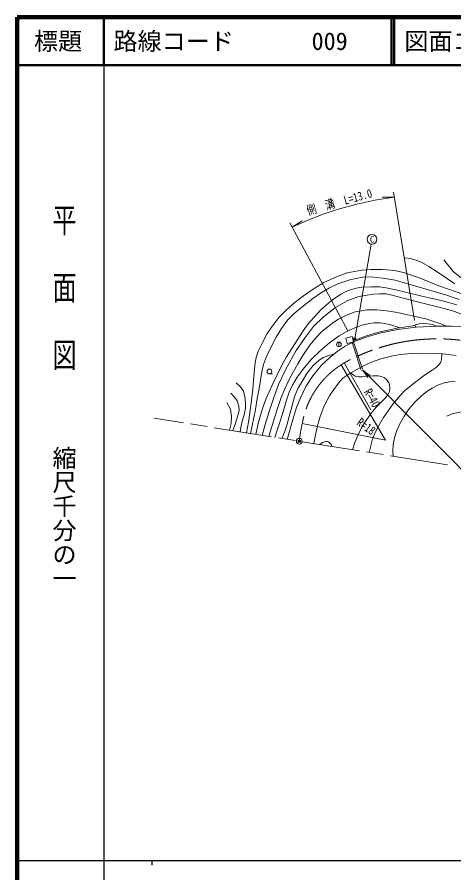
# Model space of a CAD drawing. Units: millimetres at full size, sheet at 1:1000; details may follow other scales. Extents: x 40000 to 680000, y 20000 to 380000.
# Drawn here: x 40000 to 130668, y 202409 to 380000 of the extents above; entities that cross this region are included whole.
import ezdxf
from ezdxf.enums import TextEntityAlignment as Align

# ---------------------------------------------------------------- set-up
doc = ezdxf.new("R2010")
doc.units = ezdxf.units.MM
doc.header["$LTSCALE"] = 1000
doc.header["$PDMODE"] = 32
doc.header["$PDSIZE"] = 500
doc.linetypes.add('CHAIN', pattern=[18.5, 12, -1.5, 3.5, -1.5])
doc.linetypes.add('DASHED', pattern=[7.5, 6, -1.5])
for name, color, linetype, lineweight in [('M-BGD', 7, 'Continuous', 13), ('M-BMK', 2, 'CHAIN', 13), ('M-BMK-SRVR', 3, 'Continuous', 13), ('M-STR-HTXT', 7, 'Continuous', 13), ('M-STR-STRC', 7, 'Continuous', 13), ('M-TTL', 2, 'Continuous', 140), ('M-TTL-BAND', 7, 'Continuous', 25), ('M-TTL-LINE', 7, 'Continuous', 50)]:
    doc.layers.add(name, color=color, linetype=linetype, lineweight=lineweight)
doc.layers.add('M-OTRS', color=6, linetype='Continuous')
doc.layers.add('M-TTL-TXT', color=7, linetype='Continuous')
doc.styles.add('@ＭＳ ゴシック', font='')
doc.styles.add('ＭＳ ゴシック', font='')
doc.styles.get('@ＭＳ ゴシック').set_extended_font_data('@MS Gothic')
doc.styles.get('ＭＳ ゴシック').set_extended_font_data('MS Gothic')

# ---------------------------------------------------------------- blocks, each defined once
blk = doc.blocks.new('open_arrow')
at = {"color": 0, "linetype": 'Continuous', "lineweight": -2}
blk.add_lwpolyline([(7.5, 1.25), (0, 0), (7.5, -1.25)], dxfattribs=at)

msp = doc.modelspace()

# ---------------------------------------------------------------- hatches: boundary and pattern name
at = {"layer": 'M-STR-HTXT'}
msp.add_hatch(color=256, dxfattribs=at).paths.add_polyline_path([(110295, 313350, -0.41421), (110231, 313002, -0.41421), (109883, 313066, -1)])

# ---------------------------------------------------------------- linework, layer by layer
at = {"layer": 'M-BGD'}
for p, q in [((122643, 315980), (122693, 315620)), ((106797, 312577), (106797, 311577)), ((92376, 305958), (93042, 305958))]:
    msp.add_line(p, q, dxfattribs=at)
at = {"layer": 'M-BGD', "linetype": 'DASHED'}
for p, q in [((109845, 312638), (111744, 306708)), ((109555, 312560), (111459, 306617)), ((111459, 306617), (111744, 306708))]:
    msp.add_line(p, q, dxfattribs=at)
at = {"layer": 'M-BGD'}
for points in [[(120403, 330060), (121608, 329883), (122868, 329561), (124037, 329043), (125436, 328216), (127171, 327144), (129348, 325673), (130864, 324682)], [(128581, 329643), (130553, 327124), (132785, 325396), (135088, 324139), (138163, 322894), (142278, 321516), (145493, 320357), (156899, 316449), (160697, 315008), (163388, 313917), (170201, 310551), (173406, 308862), (177350, 306668), (180642, 304664), (184536, 302420), (193057, 297180), (196402, 295234), (198885, 294032), (200993, 293134), (202742, 292621)], [(87615, 293724), (88040, 295945), (88334, 297956), (88662, 300480), (88960, 302800), (89159, 305451), (89250, 307041), (89415, 308239), (89642, 309369), (90124, 310787), (90951, 312496), (91941, 314312), (92851, 315710), (94305, 317637), (95926, 319285), (97704, 320836), (99425, 322139), (101666, 323659), (103654, 324899), (106448, 326196), (108527, 326907), (111570, 327474), (113375, 327656), (115852, 327656), (118410, 327410), (120386, 326961), (123464, 325902), (127560, 324238), (132716, 322446)], [(88445, 293592), (89466, 298576), (89827, 300837), (90244, 302924), (90784, 306364), (91149, 307891), (91785, 309575), (92894, 311831), (93806, 313588), (94893, 315395), (96187, 317160), (97486, 318490), (99083, 319812), (101366, 321599), (103214, 322825), (104874, 323815), (106610, 324644), (109078, 325475), (111696, 326015), (113503, 326118), (115844, 325823), (118498, 325418), (124431, 323698), (128907, 322341), (131737, 321428)], [(131299, 320271), (128286, 321112), (123710, 322166), (120924, 322837), (118648, 323415), (116601, 323843), (115193, 323998), (113480, 324054), (111585, 323978), (110359, 323758), (109225, 323438), (108104, 323004), (107214, 322521), (105284, 321168), (103076, 319246), (101634, 317715), (100449, 316354), (99399, 314905), (95934, 309485), (94941, 307742), (92938, 303643), (91686, 300856), (91129, 299424), (90537, 297387), (90064, 295641), (89578, 293412)], [(90850, 293209), (91520, 295433), (92289, 298184), (93265, 301069), (94289, 303746), (95791, 306913), (97895, 310818), (99656, 313325), (101500, 315773), (103633, 317794), (106121, 319709), (108495, 321137), (110933, 321993), (113987, 322522), (115221, 322578), (116588, 322578), (118056, 322226), (121715, 321281), (128935, 319484), (130811, 318884), (134840, 317304), (138371, 315707), (140411, 314859)], [(129078, 315876), (128359, 316224), (126925, 316723), (124854, 317396), (118522, 318781), (116705, 319066), (114659, 319251), (112685, 319251), (111465, 319066), (110207, 318813), (108364, 318160), (106736, 317303), (105756, 316693), (103290, 314777), (102031, 313412), (100786, 311926), (100111, 311012), (99295, 309752), (98306, 308078), (97398, 306431), (96442, 304791), (95544, 302873), (94816, 301055), (94187, 299218), (93440, 296865), (92253, 292986)], [(93528, 292783), (93965, 294271), (94665, 296366), (95288, 298337), (95907, 300532), (96453, 302140), (97132, 303636), (98113, 305264), (99355, 306921), (101049, 308961), (102938, 310775), (104858, 312389), (106863, 313843), (108654, 314926), (110437, 315635), (112077, 316215), (114081, 316532), (115334, 316532), (117360, 316180), (119463, 315532)], [(122216, 315920), (122715, 316131), (123481, 316330), (124273, 316402), (125246, 316361), (126210, 316200), (126735, 316028), (127174, 315891)], [(96071, 292379), (97235, 296467), (98031, 298963), (98810, 301021), (99957, 303359), (101372, 305553), (103190, 307739), (104901, 309360), (106440, 310622), (108097, 311707), (110041, 312657), (112700, 313669), (115554, 314466), (119044, 315141), (122816, 315636), (127174, 315891), (130197, 315867), (132180, 315696)], [(109790, 312843), (112538, 313884), (115348, 314673), (118906, 315454), (122643, 315980)], [(94942, 292558), (95512, 293880), (95983, 295349), (97608, 301200), (98299, 302895), (99213, 304548), (100143, 306018), (101478, 307705), (102645, 308746), (103558, 309369), (104892, 309854), (105774, 310076)], [(101621, 291495), (101915, 293328), (102332, 295187), (102928, 297123), (103739, 299352), (104818, 301410), (105874, 302929), (106988, 304377), (107630, 305102), (109245, 306198), (111751, 307574), (113556, 308371), (115473, 309058), (118012, 309685), (119600, 309951), (121864, 310219), (123826, 310238), (126310, 310224), (128388, 310121), (131108, 309809)], [(113066, 289674), (113748, 292389), (114349, 293800), (115040, 295121), (116073, 296892), (117989, 299699), (119167, 301084), (120378, 302372), (122473, 304092), (124582, 305721), (126168, 306715), (126979, 307281), (127563, 307827), (127934, 308407), (128126, 308952), (128184, 310131)], [(109245, 306198), (109788, 305761), (110198, 305494), (110845, 305319), (111630, 305359), (112837, 305493), (113860, 305592), (114921, 305592), (115670, 305418), (116277, 305155), (116778, 304704), (117135, 304126), (117308, 303612), (117359, 303074), (117319, 302315), (117041, 301723), (116543, 301028), (114531, 299085), (113512, 297819), (112914, 297003), (112278, 296030), (111497, 294740), (110746, 293174), (110093, 291692), (109596, 290227)], [(129198, 297169), (130323, 297652), (131880, 298030), (134100, 298440), (136917, 298876), (138756, 299337), (139707, 299640), (140699, 300134), (141381, 300662), (142095, 301535), (142357, 302156), (142465, 302737), (142465, 303538), (142172, 304683), (141711, 305831), (141449, 306271)], [(86333, 293928), (86419, 294836), (86700, 296133), (87146, 297437), (87411, 298858), (87411, 299917), (87276, 301222), (87000, 302343), (86342, 303288), (85459, 304109)], [(118048, 288882), (117972, 289926), (118078, 291326), (118339, 292721), (118845, 294184), (119472, 295615), (120324, 297205), (121345, 298672), (122550, 300081), (123929, 301375), (125036, 302278), (126162, 303030), (127325, 303644), (128654, 304113), (129758, 304299), (130949, 304409)], [(84758, 294179), (85269, 295467), (85779, 297085), (86084, 298393), (86028, 299262), (85658, 300343), (85148, 301127), (84336, 301933)], [(84087, 294285), (84406, 295686), (84514, 297113), (84326, 298621), (83550, 300021)], [(102850, 291300), (103109, 291536), (103372, 291709), (103611, 291820), (103841, 291879), (104133, 291913), (104402, 291913), (104724, 291803), (105005, 291543), (105232, 291243), (105406, 290893)]]:
    msp.add_lwpolyline(points, dxfattribs=at)
msp.add_lwpolyline([(108541, 312288), (109845, 312638), (109546, 313749), (108242, 313398)], close=True, dxfattribs=at)
for centre in [(106797, 312077), (92376, 306458)]:
    msp.add_circle(centre, 500, dxfattribs=at)
at = {"layer": 'M-BMK'}
for p, q in [((107297, 307859), (107875, 308236)), ((129327, 287087), (68465, 296771))]:
    msp.add_line(p, q, dxfattribs=at)
msp.add_lwpolyline([(98581, 291979), (98771, 293462), (99203, 295639)], dxfattribs=at)
for centre, radius, start, end in [((127235, 273234), 40000, 63.85828, 118.94839), ((116956, 292670), 18000, 122.45383, 170.50438)]:
    msp.add_arc(centre, radius, start, end, dxfattribs=at)
at = {"layer": 'M-BMK-SRVR'}
msp.add_circle((98581, 291979), 600, dxfattribs=at)
at = {"layer": 'M-OTRS'}
msp.add_point((98581, 291979), dxfattribs=at)
at = {"layer": 'M-STR-HTXT'}
for p, q in [((122486, 317030), (118098, 343643)), ((118261, 342656), (115806, 342613)), ((97113, 336421), (99194, 337724)), ((108654, 314926), (96640, 337303)), ((110089, 313208), (113509, 332885)), ((113416, 298496), (107875, 308236))]:
    msp.add_line(p, q, dxfattribs=at)
for points in [[(97113, 336421), (100335, 337858), (103529, 339097), (106465, 340081), (110500, 341204), (114285, 342025), (118261, 342656)], [(99203, 295639), (116443, 292223), (107297, 307859)], [(111744, 306708), (138408, 279982), (160058, 279982)]]:
    msp.add_lwpolyline(points, dxfattribs=at)
msp.add_circle((110089, 313208), 250, dxfattribs=at)
at = {"layer": 'M-STR-STRC'}
msp.add_circle((113680, 333870), 1000, dxfattribs=at)
at = {"layer": 'M-TTL'}
for p, q in [((40000, 380000), (40000, 20000)), ((680000, 380000), (40000, 380000))]:
    msp.add_line(p, q, dxfattribs=at)
at = {"layer": 'M-TTL-BAND'}
for p, q in [((58000, 370000), (58000, 20000)), ((40000, 205000), (579000, 205000)), ((68000, 205000), (68000, 204000))]:
    msp.add_line(p, q, dxfattribs=at)
at = {"layer": 'M-TTL-LINE'}
for p, q in [((58000, 380000), (58000, 370000)), ((117750, 380000), (117750, 370000)), ((118250, 380000), (118250, 370000)), ((40000, 370000), (680000, 370000))]:
    msp.add_line(p, q, dxfattribs=at)

# ---------------------------------------------------------------- block references
at = {"layer": 'M-STR-HTXT', "xscale": 240, "yscale": 240, "rotation": 314.9}
msp.add_blockref('open_arrow', (111744, 306708), dxfattribs=at)

# ---------------------------------------------------------------- texts
at = {"layer": 'M-STR-HTXT', "style": 'ＭＳ ゴシック', "width": 0.8}
msp.add_text('側\u3000溝\u3000L=13.0', height=1833, rotation=15.546, dxfattribs=at).set_placement((107262, 340250), align=Align.BOTTOM_CENTER)
msp.add_text('R=40', height=1833, rotation=299.638, dxfattribs=at).set_placement((113416, 298496), align=Align.BOTTOM_RIGHT)
msp.add_text('R=18', height=1833, rotation=324.152, dxfattribs=at).set_placement((114092, 293910), align=Align.MIDDLE_RIGHT)
at = {"layer": 'M-STR-STRC', "style": 'ＭＳ ゴシック'}
msp.add_text('C', height=1320, dxfattribs=at).set_placement((113680, 333870), align=Align.MIDDLE_CENTER)
at = {"layer": 'M-TTL-BAND', "style": '@ＭＳ ゴシック', "width": 1.4}
msp.add_text('平  面  図', height=3666, rotation=270, dxfattribs=at).set_placement((49777, 306475), align=Align.MIDDLE_RIGHT)
at = {"layer": 'M-TTL-BAND', "style": '@ＭＳ ゴシック'}
msp.add_text('縮尺千分の一', height=3666, rotation=270, dxfattribs=at).set_placement((49777, 261030), align=Align.MIDDLE_RIGHT)
at = {"layer": 'M-TTL-TXT', "style": 'ＭＳ ゴシック'}
msp.add_text('標題', height=3666, dxfattribs=at).set_placement((48500, 375000), align=Align.MIDDLE_CENTER)
for s, p in [('路線コード', (60000, 375000)), ('009', (101142, 375000)), ('図面コード', (120380, 375000))]:
    msp.add_text(s, height=3666, dxfattribs=at).set_placement(p, align=Align.MIDDLE_LEFT)

doc.saveas('drawing.dxf')
